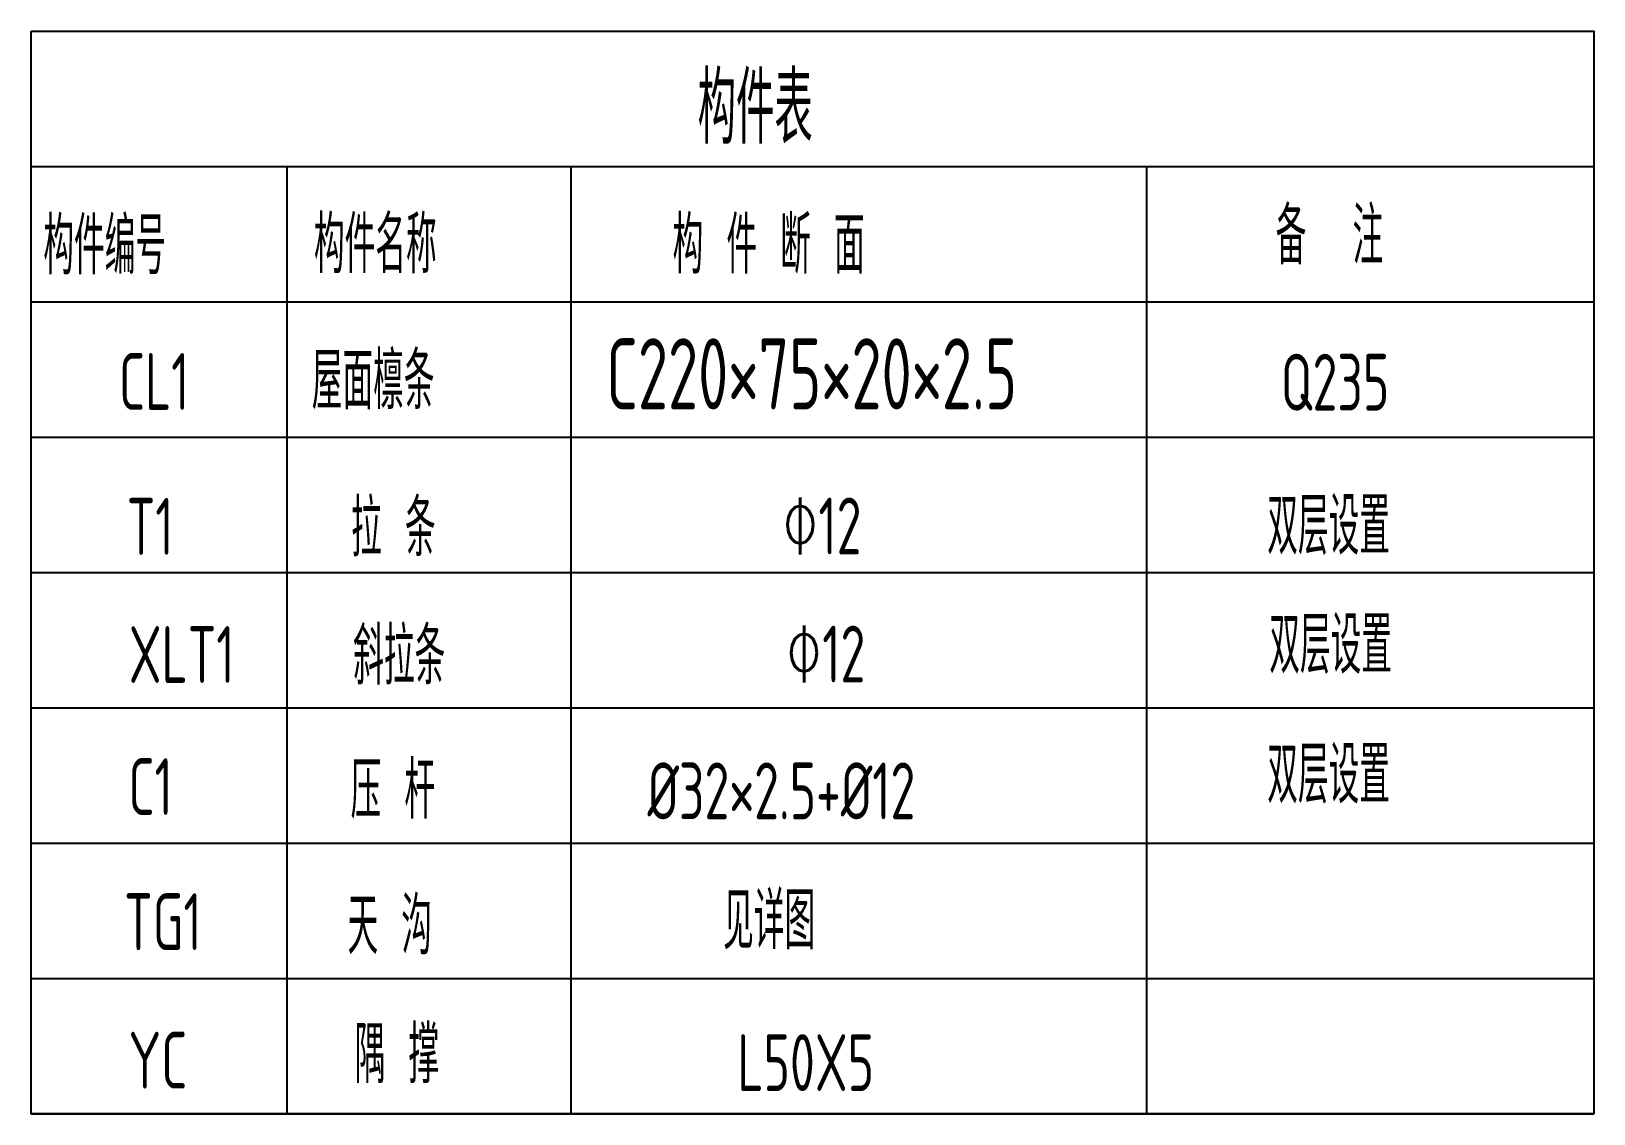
# Model space of a CAD drawing. Extents: x 14207793 to 14719554, y -1675802 to -1228715.
# Drawn here: x 14468007 to 14479552, y -1668035 to -1660035 of the extents above; entities that cross this region are included whole.
import ezdxf

# ---------------------------------------------------------------- set-up
doc = ezdxf.new("R2010")
doc.units = 0
doc.header["$LTSCALE"] = 500
doc.header["$MEASUREMENT"] = 0
doc.layers.add('DIM', color=3, linetype='CONTINUOUS')
doc.styles.get("Standard").update_dxf_attribs({"font": 'SYSZ.shx', "width": 0.75, "bigfont": 'SYFS.shx'})
doc.styles.add('TSSD_REIN', font='Tssdeng.shx', dxfattribs={"width": 0.65, "bigfont": 'hztxt.shx'})

msp = doc.modelspace()

# ---------------------------------------------------------------- linework, layer by layer
at = {"layer": 'DIM'}
for p, q in [((14468007.22, -1668034.58), (14468007.22, -1660035)), ((14469897.22, -1668034.58), (14469897.22, -1661034.95)), ((14471997.23, -1668034.58), (14471997.23, -1661034.95))]:
    msp.add_line(p, q, dxfattribs=at)
for points in [[(14468007.22, -1660035), (14479552.5, -1660035), (14479552.5, -1668034.58)], [(14468007.22, -1661034.95), (14479552.5, -1661034.95)], [(14476247.62, -1661034.95), (14476247.62, -1668034.58)], [(14468007.22, -1662034.58), (14479552.5, -1662034.58)], [(14468007.22, -1663034.58), (14479552.5, -1663034.58)], [(14468007.22, -1664034.58), (14479552.5, -1664034.58)], [(14468007.22, -1665034.58), (14479552.5, -1665034.58)], [(14468007.22, -1666034.58), (14479552.5, -1666034.58)], [(14468007.22, -1667034.58), (14479552.5, -1667034.58)], [(14468007.22, -1668034.58), (14479552.5, -1668034.58)]]:
    msp.add_lwpolyline(points, dxfattribs=at)
msp.add_lwpolyline([(14468007.22, -1660035), (14479552.5, -1660035), (14479552.5, -1668034.58), (14468007.22, -1668034.58)], close=True, dxfattribs=at)

# ---------------------------------------------------------------- texts
at = {"layer": 'DIM', "width": 0.75}
for s, height, p in [('构件表', 525, (14472931.14, -1660865.96)), ('构件编号', 420, (14468096.51, -1661831.18)), ('构件名称', 420, (14470096.13, -1661822.68)), ('构 件 断 面', 420, (14472746.09, -1661825.58)), ('备  注', 420, (14477201.96, -1661757.33)), ('屋面檩条', 420, (14470079.9, -1662828.15)), ('CL1', 420, (14468655.09, -1662833.08)), ('Q235', 420, (14477239.9, -1662838.43)), ('T1', 420, (14468712.98, -1663904.08)), ('拉 条', 420, (14470370.91, -1663915.9)), ('%%13012', 420, (14473554.15, -1663900.93)), ('双层设置', 420, (14477139.9, -1663900.93)), ('双层设置', 420, (14477154.9, -1664780.93)), ('XLT1', 420, (14468727.98, -1664850.58)), ('斜拉条', 420, (14470385.91, -1664862.4)), ('%%13012', 420, (14473582.28, -1664847.43)), ('双层设置', 420, (14477139.9, -1665739.93)), ('C1', 420, (14468725.48, -1665826.83)), ('压 杆', 420, (14470366.82, -1665854.57)), ('%%c32×2.5+%%c12', 420, (14472560.54, -1665858.59)), ('TG1', 420, (14468693.05, -1666825.57)), ('天 沟', 420, (14470344.24, -1666855.7)), ('见详图', 420, (14473119.52, -1666818.72)), ('隅 撑', 420, (14470397.13, -1667807.92)), ('YC', 420, (14468725.7, -1667848.5)), ('L50X5', 420, (14473224.66, -1667866.45))]:
    msp.add_text(s, height=height, dxfattribs=at).set_placement(p)
at = {"layer": 'DIM', "color": 1, "style": 'TSSD_REIN', "width": 0.65}
msp.add_text('C220×75×20×2.5', height=525, dxfattribs=at).set_placement((14472255.99, -1662829.38))

doc.saveas('drawing.dxf')
